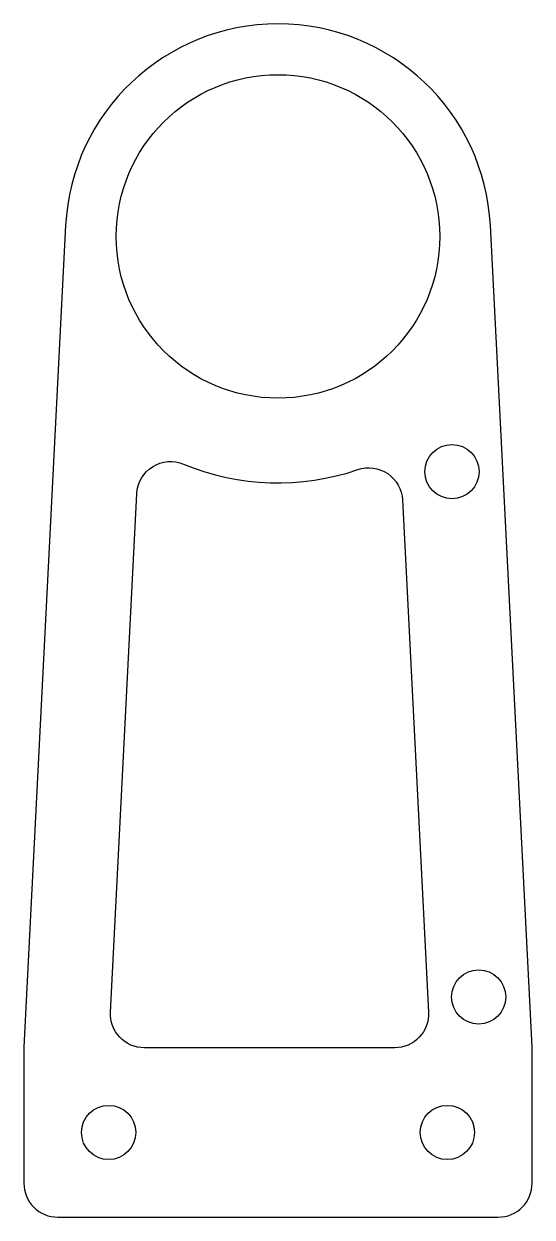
# Model space of a CAD drawing. Header units: millimetres. Extents: x -15 to 15, y -57.9 to 12.5.
import ezdxf

# ---------------------------------------------------------------- set-up
doc = ezdxf.new("R2010")
doc.units = ezdxf.units.MM

msp = doc.modelspace()

# ---------------------------------------------------------------- linework, layer by layer
for points in [[(13, -57.9, 0.414214), (15, -55.9), (15, -47.95, 0.012692), (14.997, -47.849), (12.534, 0.637, 0.950479), (-12.534, 0.637), (-14.997, -47.849, 0.012692), (-15, -47.95), (-15, -55.9, 0.414214), (-13, -57.9)], [(4.705, -13.768, -0.49835), (7.349, -15.559), (8.885, -45.798, -0.429162), (6.888, -47.9), (-7.889, -47.9, -0.429162), (-9.887, -45.798), (-8.331, -15.188, -0.518316), (-5.569, -13.442, 0.182491)]]:
    msp.add_lwpolyline(points, format="xyb", close=True)
for centre, radius in [((0, 0), 9.55), ((10.268, -13.882), 1.6), ((11.844, -44.9), 1.6), ((-10, -52.9), 1.6), ((10, -52.9), 1.6)]:
    msp.add_circle(centre, radius)

doc.saveas('drawing.dxf')
